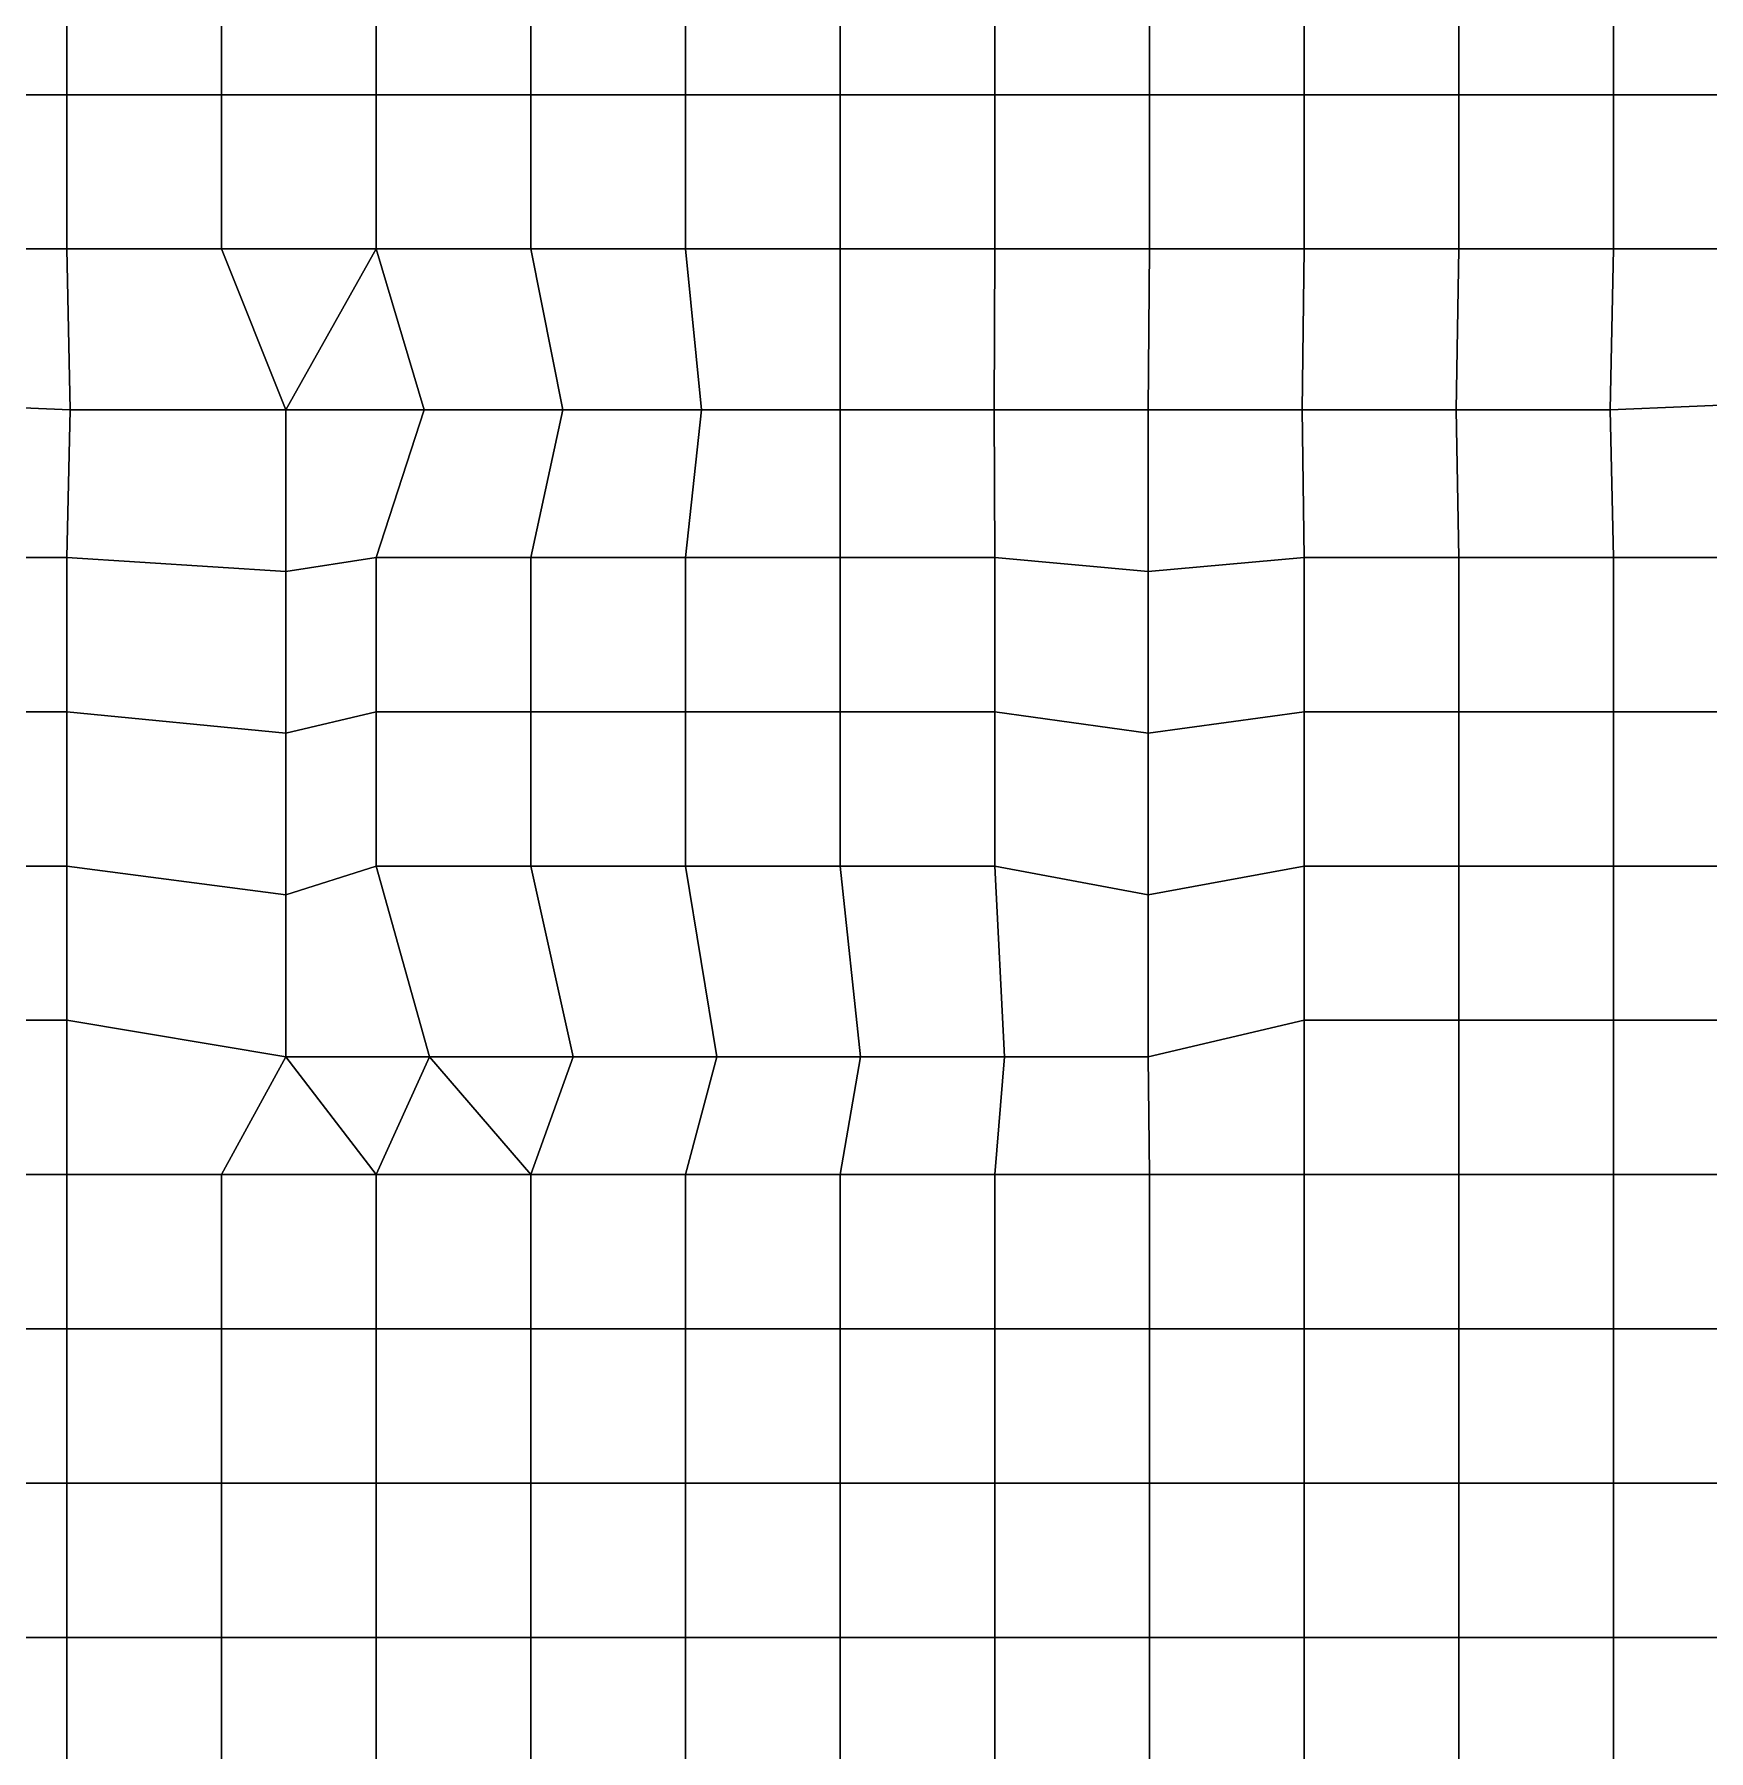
# Model space of a CAD drawing. Extents: x -13 to 39.3, y -26.5 to 20.6.
# Drawn here: x 10.53 to 15.97, y -4.35 to 1.22 of the extents above; entities that cross this region are included whole.
import ezdxf

# ---------------------------------------------------------------- set-up
doc = ezdxf.new("R2010")
doc.units = 0
doc.layers.add('BARS', color=1, linetype='CONTINUOUS')
doc.layers.add('FACES', color=5, linetype='CONTINUOUS')

msp = doc.modelspace()

# ---------------------------------------------------------------- linework, layer by layer
at = {"layer": 'BARS'}
for p, q in [((10.65, 0), (11.35, 0)), ((10.65, 0, 3.3), (11.35, 0, 3.3)), ((11.35, 0), (11.8, 0)), ((11.35, -0.525), (11.35, 0)), ((11.35, 0, 3.3), (11.8, 0, 3.3)), ((11.35, -0.525, 3.3), (11.35, 0, 3.3)), ((11.8, 0), (12.25, 0)), ((11.8, 0, 3.3), (12.25, 0, 3.3)), ((12.25, 0), (12.7, 0)), ((12.25, 0, 3.3), (12.7, 0, 3.3)), ((12.7, 0), (13.15, 0)), ((12.7, 0, 3.3), (13.15, 0, 3.3)), ((13.15, 0), (13.65, 0)), ((13.15, 0, 3.3), (13.65, 0, 3.3)), ((13.65, 0), (14.15, 0)), ((13.65, 0, 3.3), (14.15, 0, 3.3)), ((14.15, 0), (14.65, 0)), ((14.15, -0.525), (14.15, 0)), ((14.15, 0, 3.3), (14.65, 0, 3.3)), ((14.15, -0.525, 3.3), (14.15, 0, 3.3)), ((14.65, 0), (15.15, 0)), ((14.65, 0, 3.3), (15.15, 0, 3.3)), ((15.15, 0), (15.65, 0)), ((15.15, 0, 3.3), (15.65, 0, 3.3)), ((11.35, -1.05), (11.35, -0.525)), ((11.35, -1.05, 3.3), (11.35, -0.525, 3.3)), ((14.15, -1.05), (14.15, -0.525)), ((14.15, -1.05, 3.3), (14.15, -0.525, 3.3)), ((11.35, -1.575), (11.35, -1.05)), ((11.35, -1.575, 3.3), (11.35, -1.05, 3.3)), ((14.15, -1.575), (14.15, -1.05)), ((14.15, -1.575, 3.3), (14.15, -1.05, 3.3)), ((11.35, -2.1), (11.35, -1.575)), ((11.35, -2.1, 3.3), (11.35, -1.575, 3.3)), ((14.15, -2.1), (14.15, -1.575)), ((14.15, -2.1, 3.3), (14.15, -1.575, 3.3)), ((11.35, -2.1), (11.8167, -2.1)), ((11.35, -2.1, 3.3), (11.8167, -2.1, 3.3)), ((11.8167, -2.1), (12.2833, -2.1)), ((11.8167, -2.1, 3.3), (12.2833, -2.1, 3.3)), ((12.2833, -2.1), (12.75, -2.1)), ((12.2833, -2.1, 3.3), (12.75, -2.1, 3.3)), ((12.75, -2.1), (13.2167, -2.1)), ((12.75, -2.1, 3.3), (13.2167, -2.1, 3.3)), ((13.2167, -2.1), (13.6833, -2.1)), ((13.2167, -2.1, 3.3), (13.6833, -2.1, 3.3)), ((13.6833, -2.1), (14.15, -2.1)), ((13.6833, -2.1, 3.3), (14.15, -2.1, 3.3))]:
    msp.add_line(p, q, dxfattribs=at)
at = {"layer": 'FACES'}
for points in [[(10.6394, 1.52312), (10.1373, 1.52312), (10.1373, 1.02241), (10.6394, 1.02241)], [(10.6394, 1.52312, 3.3), (10.1373, 1.52312, 3.3), (10.1373, 1.02241, 3.3), (10.6394, 1.02241, 3.3)], [(11.1415, 1.52312), (10.6394, 1.52312), (10.6394, 1.02241), (11.1415, 1.02241)], [(11.1415, 1.52312, 3.3), (10.6394, 1.52312, 3.3), (10.6394, 1.02241, 3.3), (11.1415, 1.02241, 3.3)], [(11.6437, 1.52312), (11.1415, 1.52312), (11.1415, 1.02241), (11.6437, 1.02241)], [(11.6437, 1.52312, 3.3), (11.1415, 1.52312, 3.3), (11.1415, 1.02241, 3.3), (11.6437, 1.02241, 3.3)], [(12.1458, 1.52312), (11.6437, 1.52312), (11.6437, 1.02241), (12.1458, 1.02241)], [(12.1458, 1.52312, 3.3), (11.6437, 1.52312, 3.3), (11.6437, 1.02241, 3.3), (12.1458, 1.02241, 3.3)], [(12.6479, 1.52312), (12.1458, 1.52312), (12.1458, 1.02241), (12.6479, 1.02241)], [(12.6479, 1.52312, 3.3), (12.1458, 1.52312, 3.3), (12.1458, 1.02241, 3.3), (12.6479, 1.02241, 3.3)], [(13.15, 1.52312), (12.6479, 1.52312), (12.6479, 1.02241), (13.15, 1.02241)], [(13.15, 1.52312, 3.3), (12.6479, 1.52312, 3.3), (12.6479, 1.02241, 3.3), (13.15, 1.02241, 3.3)], [(13.6521, 1.52312), (13.15, 1.52312), (13.15, 1.02241), (13.6521, 1.02241)], [(13.6521, 1.52312, 3.3), (13.15, 1.52312, 3.3), (13.15, 1.02241, 3.3), (13.6521, 1.02241, 3.3)], [(14.1542, 1.52312), (13.6521, 1.52312), (13.6521, 1.02241), (14.1542, 1.02241)], [(14.1542, 1.52312, 3.3), (13.6521, 1.52312, 3.3), (13.6521, 1.02241, 3.3), (14.1542, 1.02241, 3.3)], [(14.6563, 1.52312), (14.1542, 1.52312), (14.1542, 1.02241), (14.6563, 1.02241)], [(14.6563, 1.52312, 3.3), (14.1542, 1.52312, 3.3), (14.1542, 1.02241, 3.3), (14.6563, 1.02241, 3.3)], [(15.1585, 1.52312), (14.6563, 1.52312), (14.6563, 1.02241), (15.1585, 1.02241)], [(15.1585, 1.52312, 3.3), (14.6563, 1.52312, 3.3), (14.6563, 1.02241, 3.3), (15.1585, 1.02241, 3.3)], [(15.6606, 1.52312), (15.1585, 1.52312), (15.1585, 1.02241), (15.6606, 1.02241)], [(15.6606, 1.52312, 3.3), (15.1585, 1.52312, 3.3), (15.1585, 1.02241, 3.3), (15.6606, 1.02241, 3.3)], [(16.1627, 1.52312), (15.6606, 1.52312), (15.6606, 1.02241), (16.1627, 1.02241)], [(16.1627, 1.52312, 3.3), (15.6606, 1.52312, 3.3), (15.6606, 1.02241, 3.3), (16.1627, 1.02241, 3.3)], [(10.6394, 1.02241), (10.1373, 1.02241), (10.1373, 0.5217), (10.6394, 0.5217)], [(10.6394, 1.02241, 3.3), (10.1373, 1.02241, 3.3), (10.1373, 0.5217, 3.3), (10.6394, 0.5217, 3.3)], [(11.1415, 1.02241), (10.6394, 1.02241), (10.6394, 0.5217), (11.1415, 0.5217)], [(11.1415, 1.02241, 3.3), (10.6394, 1.02241, 3.3), (10.6394, 0.5217, 3.3), (11.1415, 0.5217, 3.3)], [(11.6437, 1.02241), (11.1415, 1.02241), (11.1415, 0.5217), (11.6437, 0.5217)], [(11.6437, 1.02241, 3.3), (11.1415, 1.02241, 3.3), (11.1415, 0.5217, 3.3), (11.6437, 0.5217, 3.3)], [(12.1458, 1.02241), (11.6437, 1.02241), (11.6437, 0.5217), (12.1458, 0.5217)], [(12.1458, 1.02241, 3.3), (11.6437, 1.02241, 3.3), (11.6437, 0.5217, 3.3), (12.1458, 0.5217, 3.3)], [(12.6479, 1.02241), (12.1458, 1.02241), (12.1458, 0.5217), (12.6479, 0.5217)], [(12.6479, 1.02241, 3.3), (12.1458, 1.02241, 3.3), (12.1458, 0.5217, 3.3), (12.6479, 0.5217, 3.3)], [(13.15, 1.02241), (12.6479, 1.02241), (12.6479, 0.5217), (13.15, 0.5217)], [(13.15, 1.02241, 3.3), (12.6479, 1.02241, 3.3), (12.6479, 0.5217, 3.3), (13.15, 0.5217, 3.3)], [(13.6521, 1.02241), (13.15, 1.02241), (13.15, 0.5217), (13.6521, 0.5217)], [(13.6521, 1.02241, 3.3), (13.15, 1.02241, 3.3), (13.15, 0.5217, 3.3), (13.6521, 0.5217, 3.3)], [(14.1542, 1.02241), (13.6521, 1.02241), (13.6521, 0.5217), (14.1542, 0.5217)], [(14.1542, 1.02241, 3.3), (13.6521, 1.02241, 3.3), (13.6521, 0.5217, 3.3), (14.1542, 0.5217, 3.3)], [(14.6563, 1.02241), (14.1542, 1.02241), (14.1542, 0.5217), (14.6563, 0.5217)], [(14.6563, 1.02241, 3.3), (14.1542, 1.02241, 3.3), (14.1542, 0.5217, 3.3), (14.6563, 0.5217, 3.3)], [(15.1585, 1.02241), (14.6563, 1.02241), (14.6563, 0.5217), (15.1585, 0.5217)], [(15.1585, 1.02241, 3.3), (14.6563, 1.02241, 3.3), (14.6563, 0.5217, 3.3), (15.1585, 0.5217, 3.3)], [(15.6606, 1.02241), (15.1585, 1.02241), (15.1585, 0.5217), (15.6606, 0.5217)], [(15.6606, 1.02241, 3.3), (15.1585, 1.02241, 3.3), (15.1585, 0.5217, 3.3), (15.6606, 0.5217, 3.3)], [(16.1627, 1.02241), (15.6606, 1.02241), (15.6606, 0.5217), (16.1627, 0.5217)], [(16.1627, 1.02241, 3.3), (15.6606, 1.02241, 3.3), (15.6606, 0.5217, 3.3), (16.1627, 0.5217, 3.3)], [(10.65, 0), (10.6394, 0.5217), (10.1373, 0.5217), (10.1373, 0.020993)], [(10.65, 0, 3.3), (10.6394, 0.5217, 3.3), (10.1373, 0.5217, 3.3), (10.1373, 0.020993, 3.3)], [(11.35, 0), (11.1415, 0.5217), (10.6394, 0.5217), (10.65, 0)], [(11.35, 0, 3.3), (11.1415, 0.5217, 3.3), (10.6394, 0.5217, 3.3), (10.65, 0, 3.3)], [(11.6437, 0.5217), (11.1415, 0.5217), (11.35, 0)], [(11.6437, 0.5217, 3.3), (11.1415, 0.5217, 3.3), (11.35, 0, 3.3)], [(11.8, 0), (11.6437, 0.5217), (11.35, 0)], [(11.8, 0, 3.3), (11.6437, 0.5217, 3.3), (11.35, 0, 3.3)], [(12.25, 0), (12.1458, 0.5217), (11.6437, 0.5217), (11.8, 0)], [(12.25, 0, 3.3), (12.1458, 0.5217, 3.3), (11.6437, 0.5217, 3.3), (11.8, 0, 3.3)], [(12.6479, 0.5217), (12.1458, 0.5217), (12.25, 0), (12.7, 0)], [(12.6479, 0.5217, 3.3), (12.1458, 0.5217, 3.3), (12.25, 0, 3.3), (12.7, 0, 3.3)], [(13.15, 0.5217), (12.6479, 0.5217), (12.7, 0), (13.15, 0)], [(13.15, 0.5217, 3.3), (12.6479, 0.5217, 3.3), (12.7, 0, 3.3), (13.15, 0, 3.3)], [(13.6521, 0.5217), (13.15, 0.5217), (13.15, 0), (13.65, 0)], [(13.6521, 0.5217, 3.3), (13.15, 0.5217, 3.3), (13.15, 0, 3.3), (13.65, 0, 3.3)], [(14.1542, 0.5217), (13.6521, 0.5217), (13.65, 0), (14.15, 0)], [(14.1542, 0.5217, 3.3), (13.6521, 0.5217, 3.3), (13.65, 0, 3.3), (14.15, 0, 3.3)], [(14.6563, 0.5217), (14.1542, 0.5217), (14.15, 0), (14.65, 0)], [(14.6563, 0.5217, 3.3), (14.1542, 0.5217, 3.3), (14.15, 0, 3.3), (14.65, 0, 3.3)], [(15.1585, 0.5217), (14.6563, 0.5217), (14.65, 0), (15.15, 0)], [(15.1585, 0.5217, 3.3), (14.6563, 0.5217, 3.3), (14.65, 0, 3.3), (15.15, 0, 3.3)], [(15.6606, 0.5217), (15.1585, 0.5217), (15.15, 0), (15.65, 0)], [(15.6606, 0.5217, 3.3), (15.1585, 0.5217, 3.3), (15.15, 0, 3.3), (15.65, 0, 3.3)], [(16.1627, 0.5217), (15.6606, 0.5217), (15.65, 0), (16.1627, 0.020993)], [(16.1627, 0.5217, 3.3), (15.6606, 0.5217, 3.3), (15.65, 0, 3.3), (16.1627, 0.020993, 3.3)], [(10.6394, -0.479715), (10.65, 0), (10.1373, 0.020993), (10.1373, -0.479715)], [(10.6394, -0.479715, 3.3), (10.65, 0, 3.3), (10.1373, 0.020993, 3.3), (10.1373, -0.479715, 3.3)], [(16.1627, 0.020993), (15.65, 0), (15.6606, -0.479715), (16.1627, -0.479715)], [(16.1627, 0.020993, 3.3), (15.65, 0, 3.3), (15.6606, -0.479715, 3.3), (16.1627, -0.479715, 3.3)], [(11.35, 0), (10.65, 0), (10.6394, -0.479715), (11.35, -0.525)], [(11.35, 0, 3.3), (10.65, 0, 3.3), (10.6394, -0.479715, 3.3), (11.35, -0.525, 3.3)], [(10.65, 0), (10.65, 0, 0.66), (11.35, 0, 0.66), (11.35, 0)], [(11.35, 0, 0.66), (10.65, 0, 0.66), (10.65, 0, 1.32), (11.35, 0, 1.32)], [(11.35, 0, 1.32), (10.65, 0, 1.32), (10.65, 0, 1.98), (11.35, 0, 1.98)], [(11.35, 0, 1.98), (10.65, 0, 1.98), (10.65, 0, 2.64), (11.35, 0, 2.64)], [(11.35, 0, 2.64), (10.65, 0, 2.64), (10.65, 0, 3.3), (11.35, 0, 3.3)], [(11.8, 0), (11.35, 0), (11.35, -0.525), (11.6437, -0.479715)], [(11.35, 0), (11.35, 0, 0.66), (11.8, 0, 0.66), (11.8, 0)], [(11.8, 0, 0.66), (11.35, 0, 0.66), (11.35, 0, 1.32), (11.8, 0, 1.32)], [(11.8, 0, 1.32), (11.35, 0, 1.32), (11.35, 0, 1.98), (11.8, 0, 1.98)], [(11.8, 0, 1.98), (11.35, 0, 1.98), (11.35, 0, 2.64), (11.8, 0, 2.64)], [(11.8, 0, 2.64), (11.35, 0, 2.64), (11.35, 0, 3.3), (11.8, 0, 3.3)], [(11.35, 0), (11.35, 0, 0.66), (11.35, -0.525, 0.66), (11.35, -0.525)], [(11.35, -0.525, 0.66), (11.35, 0, 0.66), (11.35, 0, 1.32), (11.35, -0.525, 1.32)], [(11.35, -0.525, 1.32), (11.35, 0, 1.32), (11.35, 0, 1.98), (11.35, -0.525, 1.98)], [(11.35, -0.525, 1.98), (11.35, 0, 1.98), (11.35, 0, 2.64), (11.35, -0.525, 2.64)], [(11.35, -0.525, 2.64), (11.35, 0, 2.64), (11.35, 0, 3.3), (11.35, -0.525, 3.3)], [(11.8, 0, 3.3), (11.35, 0, 3.3), (11.35, -0.525, 3.3), (11.6437, -0.479715, 3.3)], [(12.25, 0), (11.8, 0), (11.6437, -0.479715), (12.1458, -0.479715)], [(12.25, 0, 3.3), (11.8, 0, 3.3), (11.6437, -0.479715, 3.3), (12.1458, -0.479715, 3.3)], [(11.8, 0), (11.8, 0, 0.66), (12.25, 0, 0.66), (12.25, 0)], [(12.25, 0, 0.66), (11.8, 0, 0.66), (11.8, 0, 1.32), (12.25, 0, 1.32)], [(12.25, 0, 1.32), (11.8, 0, 1.32), (11.8, 0, 1.98), (12.25, 0, 1.98)], [(12.25, 0, 1.98), (11.8, 0, 1.98), (11.8, 0, 2.64), (12.25, 0, 2.64)], [(12.25, 0, 2.64), (11.8, 0, 2.64), (11.8, 0, 3.3), (12.25, 0, 3.3)], [(12.7, 0), (12.25, 0), (12.1458, -0.479715), (12.6479, -0.479715)], [(12.7, 0, 3.3), (12.25, 0, 3.3), (12.1458, -0.479715, 3.3), (12.6479, -0.479715, 3.3)], [(12.25, 0), (12.25, 0, 0.66), (12.7, 0, 0.66), (12.7, 0)], [(12.7, 0, 0.66), (12.25, 0, 0.66), (12.25, 0, 1.32), (12.7, 0, 1.32)], [(12.7, 0, 1.32), (12.25, 0, 1.32), (12.25, 0, 1.98), (12.7, 0, 1.98)], [(12.7, 0, 1.98), (12.25, 0, 1.98), (12.25, 0, 2.64), (12.7, 0, 2.64)], [(12.7, 0, 2.64), (12.25, 0, 2.64), (12.25, 0, 3.3), (12.7, 0, 3.3)], [(13.15, 0), (12.7, 0), (12.6479, -0.479715), (13.15, -0.479715)], [(13.15, 0, 3.3), (12.7, 0, 3.3), (12.6479, -0.479715, 3.3), (13.15, -0.479715, 3.3)], [(12.7, 0), (12.7, 0, 0.66), (13.15, 0, 0.66), (13.15, 0)], [(13.15, 0, 0.66), (12.7, 0, 0.66), (12.7, 0, 1.32), (13.15, 0, 1.32)], [(13.15, 0, 1.32), (12.7, 0, 1.32), (12.7, 0, 1.98), (13.15, 0, 1.98)], [(13.15, 0, 1.98), (12.7, 0, 1.98), (12.7, 0, 2.64), (13.15, 0, 2.64)], [(13.15, 0, 2.64), (12.7, 0, 2.64), (12.7, 0, 3.3), (13.15, 0, 3.3)], [(13.6521, -0.479715), (13.65, 0), (13.15, 0), (13.15, -0.479715)], [(13.15, 0), (13.15, 0, 0.66), (13.65, 0, 0.66), (13.65, 0)], [(13.15, 0, 0.66), (13.15, 0, 1.32), (13.65, 0, 1.32), (13.65, 0, 0.66)], [(13.15, 0, 1.32), (13.15, 0, 1.98), (13.65, 0, 1.98), (13.65, 0, 1.32)], [(13.15, 0, 1.98), (13.15, 0, 2.64), (13.65, 0, 2.64), (13.65, 0, 1.98)], [(13.65, 0, 2.64), (13.15, 0, 2.64), (13.15, 0, 3.3), (13.65, 0, 3.3)], [(13.6521, -0.479715, 3.3), (13.65, 0, 3.3), (13.15, 0, 3.3), (13.15, -0.479715, 3.3)], [(14.15, -0.525), (14.15, 0), (13.65, 0), (13.6521, -0.479715)], [(13.65, 0), (13.65, 0, 0.66), (14.15, 0, 0.66), (14.15, 0)], [(13.65, 0, 0.66), (13.65, 0, 1.32), (14.15, 0, 1.32), (14.15, 0, 0.66)], [(13.65, 0, 1.32), (13.65, 0, 1.98), (14.15, 0, 1.98), (14.15, 0, 1.32)], [(13.65, 0, 1.98), (13.65, 0, 2.64), (14.15, 0, 2.64), (14.15, 0, 1.98)], [(14.15, 0, 2.64), (13.65, 0, 2.64), (13.65, 0, 3.3), (14.15, 0, 3.3)], [(14.15, -0.525, 3.3), (14.15, 0, 3.3), (13.65, 0, 3.3), (13.6521, -0.479715, 3.3)], [(14.6563, -0.479715), (14.65, 0), (14.15, 0), (14.15, -0.525)], [(14.15, 0), (14.15, 0, 0.66), (14.65, 0, 0.66), (14.65, 0)], [(14.15, 0, 0.66), (14.15, 0, 1.32), (14.65, 0, 1.32), (14.65, 0, 0.66)], [(14.15, 0, 1.32), (14.15, 0, 1.98), (14.65, 0, 1.98), (14.65, 0, 1.32)], [(14.15, 0, 1.98), (14.15, 0, 2.64), (14.65, 0, 2.64), (14.65, 0, 1.98)], [(14.65, 0, 2.64), (14.15, 0, 2.64), (14.15, 0, 3.3), (14.65, 0, 3.3)], [(14.15, 0), (14.15, 0, 0.66), (14.15, -0.525, 0.66), (14.15, -0.525)], [(14.15, -0.525, 0.66), (14.15, 0, 0.66), (14.15, 0, 1.32), (14.15, -0.525, 1.32)], [(14.15, -0.525, 1.32), (14.15, 0, 1.32), (14.15, 0, 1.98), (14.15, -0.525, 1.98)], [(14.15, -0.525, 1.98), (14.15, 0, 1.98), (14.15, 0, 2.64), (14.15, -0.525, 2.64)], [(14.15, -0.525, 2.64), (14.15, 0, 2.64), (14.15, 0, 3.3), (14.15, -0.525, 3.3)], [(14.6563, -0.479715, 3.3), (14.65, 0, 3.3), (14.15, 0, 3.3), (14.15, -0.525, 3.3)], [(15.1585, -0.479715), (15.15, 0), (14.65, 0), (14.6563, -0.479715)], [(14.65, 0), (14.65, 0, 0.66), (15.15, 0, 0.66), (15.15, 0)], [(14.65, 0, 0.66), (14.65, 0, 1.32), (15.15, 0, 1.32), (15.15, 0, 0.66)], [(14.65, 0, 1.32), (14.65, 0, 1.98), (15.15, 0, 1.98), (15.15, 0, 1.32)], [(14.65, 0, 1.98), (14.65, 0, 2.64), (15.15, 0, 2.64), (15.15, 0, 1.98)], [(15.15, 0, 2.64), (14.65, 0, 2.64), (14.65, 0, 3.3), (15.15, 0, 3.3)], [(15.1585, -0.479715, 3.3), (15.15, 0, 3.3), (14.65, 0, 3.3), (14.6563, -0.479715, 3.3)], [(15.65, 0), (15.15, 0), (15.1585, -0.479715), (15.6606, -0.479715)], [(15.15, 0), (15.15, 0, 0.66), (15.65, 0, 0.66), (15.65, 0)], [(15.65, 0, 0.66), (15.15, 0, 0.66), (15.15, 0, 1.32), (15.65, 0, 1.32)], [(15.65, 0, 1.32), (15.15, 0, 1.32), (15.15, 0, 1.98), (15.65, 0, 1.98)], [(15.65, 0, 1.98), (15.15, 0, 1.98), (15.15, 0, 2.64), (15.65, 0, 2.64)], [(15.65, 0, 2.64), (15.15, 0, 2.64), (15.15, 0, 3.3), (15.65, 0, 3.3)], [(15.65, 0, 3.3), (15.15, 0, 3.3), (15.1585, -0.479715, 3.3), (15.6606, -0.479715, 3.3)], [(10.6394, -0.479715), (10.1373, -0.479715), (10.1373, -0.980422), (10.6394, -0.980422)], [(10.6394, -0.479715, 3.3), (10.1373, -0.479715, 3.3), (10.1373, -0.980422, 3.3), (10.6394, -0.980422, 3.3)], [(11.35, -0.525), (10.6394, -0.479715), (10.6394, -0.980422), (11.35, -1.05)], [(11.35, -0.525, 3.3), (10.6394, -0.479715, 3.3), (10.6394, -0.980422, 3.3), (11.35, -1.05, 3.3)], [(11.6437, -0.479715), (11.35, -0.525), (11.35, -1.05), (11.6437, -0.980422)], [(11.6437, -0.479715, 3.3), (11.35, -0.525, 3.3), (11.35, -1.05, 3.3), (11.6437, -0.980422, 3.3)], [(12.1458, -0.479715), (11.6437, -0.479715), (11.6437, -0.980422), (12.1458, -0.980422)], [(12.1458, -0.479715, 3.3), (11.6437, -0.479715, 3.3), (11.6437, -0.980422, 3.3), (12.1458, -0.980422, 3.3)], [(12.6479, -0.479715), (12.1458, -0.479715), (12.1458, -0.980422), (12.6479, -0.980422)], [(12.6479, -0.479715, 3.3), (12.1458, -0.479715, 3.3), (12.1458, -0.980422, 3.3), (12.6479, -0.980422, 3.3)], [(13.15, -0.479715), (12.6479, -0.479715), (12.6479, -0.980422), (13.15, -0.980422)], [(13.15, -0.479715, 3.3), (12.6479, -0.479715, 3.3), (12.6479, -0.980422, 3.3), (13.15, -0.980422, 3.3)], [(13.6521, -0.479715), (13.15, -0.479715), (13.15, -0.980422), (13.6521, -0.980422)], [(13.6521, -0.479715, 3.3), (13.15, -0.479715, 3.3), (13.15, -0.980422, 3.3), (13.6521, -0.980422, 3.3)], [(14.15, -0.525), (13.6521, -0.479715), (13.6521, -0.980422), (14.15, -1.05)], [(14.15, -0.525, 3.3), (13.6521, -0.479715, 3.3), (13.6521, -0.980422, 3.3), (14.15, -1.05, 3.3)], [(14.6563, -0.980422), (14.6563, -0.479715), (14.15, -0.525), (14.15, -1.05)], [(14.6563, -0.980422, 3.3), (14.6563, -0.479715, 3.3), (14.15, -0.525, 3.3), (14.15, -1.05, 3.3)], [(15.1585, -0.479715), (14.6563, -0.479715), (14.6563, -0.980422), (15.1585, -0.980422)], [(15.1585, -0.479715, 3.3), (14.6563, -0.479715, 3.3), (14.6563, -0.980422, 3.3), (15.1585, -0.980422, 3.3)], [(15.6606, -0.479715), (15.1585, -0.479715), (15.1585, -0.980422), (15.6606, -0.980422)], [(15.6606, -0.479715, 3.3), (15.1585, -0.479715, 3.3), (15.1585, -0.980422, 3.3), (15.6606, -0.980422, 3.3)], [(16.1627, -0.479715), (15.6606, -0.479715), (15.6606, -0.980422), (16.1627, -0.980422)], [(16.1627, -0.479715, 3.3), (15.6606, -0.479715, 3.3), (15.6606, -0.980422, 3.3), (16.1627, -0.980422, 3.3)], [(11.35, -0.525), (11.35, -0.525, 0.66), (11.35, -1.05, 0.66), (11.35, -1.05)], [(11.35, -1.05, 0.66), (11.35, -0.525, 0.66), (11.35, -0.525, 1.32), (11.35, -1.05, 1.32)], [(11.35, -1.05, 1.32), (11.35, -0.525, 1.32), (11.35, -0.525, 1.98), (11.35, -1.05, 1.98)], [(11.35, -1.05, 1.98), (11.35, -0.525, 1.98), (11.35, -0.525, 2.64), (11.35, -1.05, 2.64)], [(11.35, -1.05, 2.64), (11.35, -0.525, 2.64), (11.35, -0.525, 3.3), (11.35, -1.05, 3.3)], [(14.15, -0.525), (14.15, -0.525, 0.66), (14.15, -1.05, 0.66), (14.15, -1.05)], [(14.15, -1.05, 0.66), (14.15, -0.525, 0.66), (14.15, -0.525, 1.32), (14.15, -1.05, 1.32)], [(14.15, -1.05, 1.32), (14.15, -0.525, 1.32), (14.15, -0.525, 1.98), (14.15, -1.05, 1.98)], [(14.15, -1.05, 1.98), (14.15, -0.525, 1.98), (14.15, -0.525, 2.64), (14.15, -1.05, 2.64)], [(14.15, -1.05, 2.64), (14.15, -0.525, 2.64), (14.15, -0.525, 3.3), (14.15, -1.05, 3.3)], [(10.6394, -0.980422), (10.1373, -0.980422), (10.1373, -1.48113), (10.6394, -1.48113)], [(10.6394, -0.980422, 3.3), (10.1373, -0.980422, 3.3), (10.1373, -1.48113, 3.3), (10.6394, -1.48113, 3.3)], [(11.35, -1.05), (10.6394, -0.980422), (10.6394, -1.48113), (11.35, -1.575)], [(11.35, -1.05, 3.3), (10.6394, -0.980422, 3.3), (10.6394, -1.48113, 3.3), (11.35, -1.575, 3.3)], [(11.6437, -0.980422), (11.35, -1.05), (11.35, -1.575), (11.6437, -1.48113)], [(11.6437, -0.980422, 3.3), (11.35, -1.05, 3.3), (11.35, -1.575, 3.3), (11.6437, -1.48113, 3.3)], [(12.1458, -0.980422), (11.6437, -0.980422), (11.6437, -1.48113), (12.1458, -1.48113)], [(12.1458, -0.980422, 3.3), (11.6437, -0.980422, 3.3), (11.6437, -1.48113, 3.3), (12.1458, -1.48113, 3.3)], [(12.6479, -0.980422), (12.1458, -0.980422), (12.1458, -1.48113), (12.6479, -1.48113)], [(12.6479, -0.980422, 3.3), (12.1458, -0.980422, 3.3), (12.1458, -1.48113, 3.3), (12.6479, -1.48113, 3.3)], [(13.15, -0.980422), (12.6479, -0.980422), (12.6479, -1.48113), (13.15, -1.48113)], [(13.15, -0.980422, 3.3), (12.6479, -0.980422, 3.3), (12.6479, -1.48113, 3.3), (13.15, -1.48113, 3.3)], [(13.6521, -0.980422), (13.15, -0.980422), (13.15, -1.48113), (13.6521, -1.48113)], [(13.6521, -0.980422, 3.3), (13.15, -0.980422, 3.3), (13.15, -1.48113, 3.3), (13.6521, -1.48113, 3.3)], [(14.15, -1.05), (13.6521, -0.980422), (13.6521, -1.48113), (14.15, -1.575)], [(14.15, -1.05, 3.3), (13.6521, -0.980422, 3.3), (13.6521, -1.48113, 3.3), (14.15, -1.575, 3.3)], [(14.6563, -1.48113), (14.6563, -0.980422), (14.15, -1.05), (14.15, -1.575)], [(14.6563, -1.48113, 3.3), (14.6563, -0.980422, 3.3), (14.15, -1.05, 3.3), (14.15, -1.575, 3.3)], [(15.1585, -0.980422), (14.6563, -0.980422), (14.6563, -1.48113), (15.1585, -1.48113)], [(15.1585, -0.980422, 3.3), (14.6563, -0.980422, 3.3), (14.6563, -1.48113, 3.3), (15.1585, -1.48113, 3.3)], [(15.6606, -0.980422), (15.1585, -0.980422), (15.1585, -1.48113), (15.6606, -1.48113)], [(15.6606, -0.980422, 3.3), (15.1585, -0.980422, 3.3), (15.1585, -1.48113, 3.3), (15.6606, -1.48113, 3.3)], [(16.1627, -0.980422), (15.6606, -0.980422), (15.6606, -1.48113), (16.1627, -1.48113)], [(16.1627, -0.980422, 3.3), (15.6606, -0.980422, 3.3), (15.6606, -1.48113, 3.3), (16.1627, -1.48113, 3.3)], [(11.35, -1.05), (11.35, -1.05, 0.66), (11.35, -1.575, 0.66), (11.35, -1.575)], [(11.35, -1.05, 0.66), (11.35, -1.05, 1.32), (11.35, -1.575, 1.32), (11.35, -1.575, 0.66)], [(11.35, -1.05, 1.32), (11.35, -1.05, 1.98), (11.35, -1.575, 1.98), (11.35, -1.575, 1.32)], [(11.35, -1.05, 1.98), (11.35, -1.05, 2.64), (11.35, -1.575, 2.64), (11.35, -1.575, 1.98)], [(11.35, -1.575, 2.64), (11.35, -1.05, 2.64), (11.35, -1.05, 3.3), (11.35, -1.575, 3.3)], [(14.15, -1.05), (14.15, -1.05, 0.66), (14.15, -1.575, 0.66), (14.15, -1.575)], [(14.15, -1.05, 0.66), (14.15, -1.05, 1.32), (14.15, -1.575, 1.32), (14.15, -1.575, 0.66)], [(14.15, -1.05, 1.32), (14.15, -1.05, 1.98), (14.15, -1.575, 1.98), (14.15, -1.575, 1.32)], [(14.15, -1.05, 1.98), (14.15, -1.05, 2.64), (14.15, -1.575, 2.64), (14.15, -1.575, 1.98)], [(14.15, -1.575, 2.64), (14.15, -1.05, 2.64), (14.15, -1.05, 3.3), (14.15, -1.575, 3.3)], [(10.6394, -1.48113), (10.1373, -1.48113), (10.1373, -1.98184), (10.6394, -1.98184)], [(10.6394, -1.48113, 3.3), (10.1373, -1.48113, 3.3), (10.1373, -1.98184, 3.3), (10.6394, -1.98184, 3.3)], [(11.35, -1.575), (10.6394, -1.48113), (10.6394, -1.98184), (11.35, -2.1)], [(11.35, -1.575, 3.3), (10.6394, -1.48113, 3.3), (10.6394, -1.98184, 3.3), (11.35, -2.1, 3.3)], [(11.8167, -2.1), (11.6437, -1.48113), (11.35, -1.575), (11.35, -2.1)], [(11.8167, -2.1, 3.3), (11.6437, -1.48113, 3.3), (11.35, -1.575, 3.3), (11.35, -2.1, 3.3)], [(12.2833, -2.1), (12.1458, -1.48113), (11.6437, -1.48113), (11.8167, -2.1)], [(12.2833, -2.1, 3.3), (12.1458, -1.48113, 3.3), (11.6437, -1.48113, 3.3), (11.8167, -2.1, 3.3)], [(12.75, -2.1), (12.6479, -1.48113), (12.1458, -1.48113), (12.2833, -2.1)], [(12.75, -2.1, 3.3), (12.6479, -1.48113, 3.3), (12.1458, -1.48113, 3.3), (12.2833, -2.1, 3.3)], [(13.2167, -2.1), (13.15, -1.48113), (12.6479, -1.48113), (12.75, -2.1)], [(13.2167, -2.1, 3.3), (13.15, -1.48113, 3.3), (12.6479, -1.48113, 3.3), (12.75, -2.1, 3.3)], [(13.6833, -2.1), (13.6521, -1.48113), (13.15, -1.48113), (13.2167, -2.1)], [(13.6833, -2.1, 3.3), (13.6521, -1.48113, 3.3), (13.15, -1.48113, 3.3), (13.2167, -2.1, 3.3)], [(14.15, -1.575), (13.6521, -1.48113), (13.6833, -2.1), (14.15, -2.1)], [(14.15, -1.575, 3.3), (13.6521, -1.48113, 3.3), (13.6833, -2.1, 3.3), (14.15, -2.1, 3.3)], [(14.6563, -1.98184), (14.6563, -1.48113), (14.15, -1.575), (14.15, -2.1)], [(14.6563, -1.98184, 3.3), (14.6563, -1.48113, 3.3), (14.15, -1.575, 3.3), (14.15, -2.1, 3.3)], [(15.1585, -1.48113), (14.6563, -1.48113), (14.6563, -1.98184), (15.1585, -1.98184)], [(15.1585, -1.48113, 3.3), (14.6563, -1.48113, 3.3), (14.6563, -1.98184, 3.3), (15.1585, -1.98184, 3.3)], [(15.6606, -1.48113), (15.1585, -1.48113), (15.1585, -1.98184), (15.6606, -1.98184)], [(15.6606, -1.48113, 3.3), (15.1585, -1.48113, 3.3), (15.1585, -1.98184, 3.3), (15.6606, -1.98184, 3.3)], [(16.1627, -1.48113), (15.6606, -1.48113), (15.6606, -1.98184), (16.1627, -1.98184)], [(16.1627, -1.48113, 3.3), (15.6606, -1.48113, 3.3), (15.6606, -1.98184, 3.3), (16.1627, -1.98184, 3.3)], [(11.35, -1.575), (11.35, -1.575, 0.66), (11.35, -2.1, 0.66), (11.35, -2.1)], [(11.35, -2.1, 0.66), (11.35, -1.575, 0.66), (11.35, -1.575, 1.32), (11.35, -2.1, 1.32)], [(11.35, -2.1, 1.32), (11.35, -1.575, 1.32), (11.35, -1.575, 1.98), (11.35, -2.1, 1.98)], [(11.35, -2.1, 1.98), (11.35, -1.575, 1.98), (11.35, -1.575, 2.64), (11.35, -2.1, 2.64)], [(11.35, -2.1, 2.64), (11.35, -1.575, 2.64), (11.35, -1.575, 3.3), (11.35, -2.1, 3.3)], [(14.15, -1.575), (14.15, -1.575, 0.66), (14.15, -2.1, 0.66), (14.15, -2.1)], [(14.15, -2.1, 0.66), (14.15, -1.575, 0.66), (14.15, -1.575, 1.32), (14.15, -2.1, 1.32)], [(14.15, -2.1, 1.32), (14.15, -1.575, 1.32), (14.15, -1.575, 1.98), (14.15, -2.1, 1.98)], [(14.15, -2.1, 1.98), (14.15, -1.575, 1.98), (14.15, -1.575, 2.64), (14.15, -2.1, 2.64)], [(14.15, -2.1, 2.64), (14.15, -1.575, 2.64), (14.15, -1.575, 3.3), (14.15, -2.1, 3.3)], [(10.6394, -1.98184), (10.1373, -1.98184), (10.1373, -2.48254), (10.6394, -2.48254)], [(10.6394, -1.98184, 3.3), (10.1373, -1.98184, 3.3), (10.1373, -2.48254, 3.3), (10.6394, -2.48254, 3.3)], [(11.35, -2.1), (10.6394, -1.98184), (10.6394, -2.48254), (11.1415, -2.48254)], [(11.35, -2.1, 3.3), (10.6394, -1.98184, 3.3), (10.6394, -2.48254, 3.3), (11.1415, -2.48254, 3.3)], [(14.6563, -2.48254), (14.6563, -1.98184), (14.15, -2.1), (14.1542, -2.48254)], [(14.6563, -2.48254, 3.3), (14.6563, -1.98184, 3.3), (14.15, -2.1, 3.3), (14.1542, -2.48254, 3.3)], [(15.1585, -1.98184), (14.6563, -1.98184), (14.6563, -2.48254), (15.1585, -2.48254)], [(15.1585, -1.98184, 3.3), (14.6563, -1.98184, 3.3), (14.6563, -2.48254, 3.3), (15.1585, -2.48254, 3.3)], [(15.6606, -1.98184), (15.1585, -1.98184), (15.1585, -2.48254), (15.6606, -2.48254)], [(15.6606, -1.98184, 3.3), (15.1585, -1.98184, 3.3), (15.1585, -2.48254, 3.3), (15.6606, -2.48254, 3.3)], [(16.1627, -1.98184), (15.6606, -1.98184), (15.6606, -2.48254), (16.1627, -2.48254)], [(16.1627, -1.98184, 3.3), (15.6606, -1.98184, 3.3), (15.6606, -2.48254, 3.3), (16.1627, -2.48254, 3.3)], [(11.6437, -2.48254), (11.35, -2.1), (11.1415, -2.48254)], [(11.6437, -2.48254, 3.3), (11.35, -2.1, 3.3), (11.1415, -2.48254, 3.3)], [(11.6437, -2.48254), (11.8167, -2.1), (11.35, -2.1)], [(11.35, -2.1), (11.35, -2.1, 0.66), (11.8167, -2.1, 0.66), (11.8167, -2.1)], [(11.8167, -2.1, 0.66), (11.35, -2.1, 0.66), (11.35, -2.1, 1.32), (11.8167, -2.1, 1.32)], [(11.8167, -2.1, 1.32), (11.35, -2.1, 1.32), (11.35, -2.1, 1.98), (11.8167, -2.1, 1.98)], [(11.8167, -2.1, 1.98), (11.35, -2.1, 1.98), (11.35, -2.1, 2.64), (11.8167, -2.1, 2.64)], [(11.8167, -2.1, 2.64), (11.35, -2.1, 2.64), (11.35, -2.1, 3.3), (11.8167, -2.1, 3.3)], [(11.6437, -2.48254, 3.3), (11.8167, -2.1, 3.3), (11.35, -2.1, 3.3)], [(12.1458, -2.48254), (11.8167, -2.1), (11.6437, -2.48254)], [(12.1458, -2.48254, 3.3), (11.8167, -2.1, 3.3), (11.6437, -2.48254, 3.3)], [(12.2833, -2.1), (11.8167, -2.1), (12.1458, -2.48254)], [(11.8167, -2.1), (11.8167, -2.1, 0.66), (12.2833, -2.1, 0.66), (12.2833, -2.1)], [(12.2833, -2.1, 0.66), (11.8167, -2.1, 0.66), (11.8167, -2.1, 1.32), (12.2833, -2.1, 1.32)], [(12.2833, -2.1, 1.32), (11.8167, -2.1, 1.32), (11.8167, -2.1, 1.98), (12.2833, -2.1, 1.98)], [(12.2833, -2.1, 1.98), (11.8167, -2.1, 1.98), (11.8167, -2.1, 2.64), (12.2833, -2.1, 2.64)], [(12.2833, -2.1, 2.64), (11.8167, -2.1, 2.64), (11.8167, -2.1, 3.3), (12.2833, -2.1, 3.3)], [(12.2833, -2.1, 3.3), (11.8167, -2.1, 3.3), (12.1458, -2.48254, 3.3)], [(12.75, -2.1), (12.2833, -2.1), (12.1458, -2.48254), (12.6479, -2.48254)], [(12.75, -2.1, 3.3), (12.2833, -2.1, 3.3), (12.1458, -2.48254, 3.3), (12.6479, -2.48254, 3.3)], [(12.2833, -2.1), (12.2833, -2.1, 0.66), (12.75, -2.1, 0.66), (12.75, -2.1)], [(12.75, -2.1, 0.66), (12.2833, -2.1, 0.66), (12.2833, -2.1, 1.32), (12.75, -2.1, 1.32)], [(12.75, -2.1, 1.32), (12.2833, -2.1, 1.32), (12.2833, -2.1, 1.98), (12.75, -2.1, 1.98)], [(12.75, -2.1, 1.98), (12.2833, -2.1, 1.98), (12.2833, -2.1, 2.64), (12.75, -2.1, 2.64)], [(12.75, -2.1, 2.64), (12.2833, -2.1, 2.64), (12.2833, -2.1, 3.3), (12.75, -2.1, 3.3)], [(13.2167, -2.1), (12.75, -2.1), (12.6479, -2.48254), (13.15, -2.48254)], [(13.2167, -2.1, 3.3), (12.75, -2.1, 3.3), (12.6479, -2.48254, 3.3), (13.15, -2.48254, 3.3)], [(12.75, -2.1), (12.75, -2.1, 0.66), (13.2167, -2.1, 0.66), (13.2167, -2.1)], [(13.2167, -2.1, 0.66), (12.75, -2.1, 0.66), (12.75, -2.1, 1.32), (13.2167, -2.1, 1.32)], [(13.2167, -2.1, 1.32), (12.75, -2.1, 1.32), (12.75, -2.1, 1.98), (13.2167, -2.1, 1.98)], [(13.2167, -2.1, 1.98), (12.75, -2.1, 1.98), (12.75, -2.1, 2.64), (13.2167, -2.1, 2.64)], [(13.2167, -2.1, 2.64), (12.75, -2.1, 2.64), (12.75, -2.1, 3.3), (13.2167, -2.1, 3.3)], [(13.6833, -2.1), (13.2167, -2.1), (13.15, -2.48254), (13.6521, -2.48254)], [(13.6833, -2.1, 3.3), (13.2167, -2.1, 3.3), (13.15, -2.48254, 3.3), (13.6521, -2.48254, 3.3)], [(13.2167, -2.1), (13.2167, -2.1, 0.66), (13.6833, -2.1, 0.66), (13.6833, -2.1)], [(13.6833, -2.1, 0.66), (13.2167, -2.1, 0.66), (13.2167, -2.1, 1.32), (13.6833, -2.1, 1.32)], [(13.6833, -2.1, 1.32), (13.2167, -2.1, 1.32), (13.2167, -2.1, 1.98), (13.6833, -2.1, 1.98)], [(13.6833, -2.1, 1.98), (13.2167, -2.1, 1.98), (13.2167, -2.1, 2.64), (13.6833, -2.1, 2.64)], [(13.6833, -2.1, 2.64), (13.2167, -2.1, 2.64), (13.2167, -2.1, 3.3), (13.6833, -2.1, 3.3)], [(14.15, -2.1), (13.6833, -2.1), (13.6521, -2.48254), (14.1542, -2.48254)], [(14.15, -2.1, 3.3), (13.6833, -2.1, 3.3), (13.6521, -2.48254, 3.3), (14.1542, -2.48254, 3.3)], [(13.6833, -2.1), (13.6833, -2.1, 0.66), (14.15, -2.1, 0.66), (14.15, -2.1)], [(14.15, -2.1, 0.66), (13.6833, -2.1, 0.66), (13.6833, -2.1, 1.32), (14.15, -2.1, 1.32)], [(14.15, -2.1, 1.32), (13.6833, -2.1, 1.32), (13.6833, -2.1, 1.98), (14.15, -2.1, 1.98)], [(14.15, -2.1, 1.98), (13.6833, -2.1, 1.98), (13.6833, -2.1, 2.64), (14.15, -2.1, 2.64)], [(14.15, -2.1, 2.64), (13.6833, -2.1, 2.64), (13.6833, -2.1, 3.3), (14.15, -2.1, 3.3)], [(10.6394, -2.48254), (10.1373, -2.48254), (10.1373, -2.98325), (10.6394, -2.98325)], [(10.6394, -2.48254, 3.3), (10.1373, -2.48254, 3.3), (10.1373, -2.98325, 3.3), (10.6394, -2.98325, 3.3)], [(11.1415, -2.48254), (10.6394, -2.48254), (10.6394, -2.98325), (11.1415, -2.98325)], [(11.1415, -2.48254, 3.3), (10.6394, -2.48254, 3.3), (10.6394, -2.98325, 3.3), (11.1415, -2.98325, 3.3)], [(11.6437, -2.48254), (11.1415, -2.48254), (11.1415, -2.98325), (11.6437, -2.98325)], [(11.6437, -2.48254, 3.3), (11.1415, -2.48254, 3.3), (11.1415, -2.98325, 3.3), (11.6437, -2.98325, 3.3)], [(12.1458, -2.48254), (11.6437, -2.48254), (11.6437, -2.98325), (12.1458, -2.98325)], [(12.1458, -2.48254, 3.3), (11.6437, -2.48254, 3.3), (11.6437, -2.98325, 3.3), (12.1458, -2.98325, 3.3)], [(12.6479, -2.48254), (12.1458, -2.48254), (12.1458, -2.98325), (12.6479, -2.98325)], [(12.6479, -2.48254, 3.3), (12.1458, -2.48254, 3.3), (12.1458, -2.98325, 3.3), (12.6479, -2.98325, 3.3)], [(13.15, -2.48254), (12.6479, -2.48254), (12.6479, -2.98325), (13.15, -2.98325)], [(13.15, -2.48254, 3.3), (12.6479, -2.48254, 3.3), (12.6479, -2.98325, 3.3), (13.15, -2.98325, 3.3)], [(13.6521, -2.48254), (13.15, -2.48254), (13.15, -2.98325), (13.6521, -2.98325)], [(13.6521, -2.48254, 3.3), (13.15, -2.48254, 3.3), (13.15, -2.98325, 3.3), (13.6521, -2.98325, 3.3)], [(14.1542, -2.48254), (13.6521, -2.48254), (13.6521, -2.98325), (14.1542, -2.98325)], [(14.1542, -2.48254, 3.3), (13.6521, -2.48254, 3.3), (13.6521, -2.98325, 3.3), (14.1542, -2.98325, 3.3)], [(14.6563, -2.48254), (14.1542, -2.48254), (14.1542, -2.98325), (14.6563, -2.98325)], [(14.6563, -2.48254, 3.3), (14.1542, -2.48254, 3.3), (14.1542, -2.98325, 3.3), (14.6563, -2.98325, 3.3)], [(15.1585, -2.48254), (14.6563, -2.48254), (14.6563, -2.98325), (15.1585, -2.98325)], [(15.1585, -2.48254, 3.3), (14.6563, -2.48254, 3.3), (14.6563, -2.98325, 3.3), (15.1585, -2.98325, 3.3)], [(15.6606, -2.48254), (15.1585, -2.48254), (15.1585, -2.98325), (15.6606, -2.98325)], [(15.6606, -2.48254, 3.3), (15.1585, -2.48254, 3.3), (15.1585, -2.98325, 3.3), (15.6606, -2.98325, 3.3)], [(16.1627, -2.48254), (15.6606, -2.48254), (15.6606, -2.98325), (16.1627, -2.98325)], [(16.1627, -2.48254, 3.3), (15.6606, -2.48254, 3.3), (15.6606, -2.98325, 3.3), (16.1627, -2.98325, 3.3)], [(10.6394, -2.98325), (10.1373, -2.98325), (10.1373, -3.48396), (10.6394, -3.48396)], [(10.6394, -2.98325, 3.3), (10.1373, -2.98325, 3.3), (10.1373, -3.48396, 3.3), (10.6394, -3.48396, 3.3)], [(11.1415, -2.98325), (10.6394, -2.98325), (10.6394, -3.48396), (11.1415, -3.48396)], [(11.1415, -2.98325, 3.3), (10.6394, -2.98325, 3.3), (10.6394, -3.48396, 3.3), (11.1415, -3.48396, 3.3)], [(11.6437, -2.98325), (11.1415, -2.98325), (11.1415, -3.48396), (11.6437, -3.48396)], [(11.6437, -2.98325, 3.3), (11.1415, -2.98325, 3.3), (11.1415, -3.48396, 3.3), (11.6437, -3.48396, 3.3)], [(12.1458, -2.98325), (11.6437, -2.98325), (11.6437, -3.48396), (12.1458, -3.48396)], [(12.1458, -2.98325, 3.3), (11.6437, -2.98325, 3.3), (11.6437, -3.48396, 3.3), (12.1458, -3.48396, 3.3)], [(12.6479, -2.98325), (12.1458, -2.98325), (12.1458, -3.48396), (12.6479, -3.48396)], [(12.6479, -2.98325, 3.3), (12.1458, -2.98325, 3.3), (12.1458, -3.48396, 3.3), (12.6479, -3.48396, 3.3)], [(13.15, -2.98325), (12.6479, -2.98325), (12.6479, -3.48396), (13.15, -3.48396)], [(13.15, -2.98325, 3.3), (12.6479, -2.98325, 3.3), (12.6479, -3.48396, 3.3), (13.15, -3.48396, 3.3)], [(13.6521, -2.98325), (13.15, -2.98325), (13.15, -3.48396), (13.6521, -3.48396)], [(13.6521, -2.98325, 3.3), (13.15, -2.98325, 3.3), (13.15, -3.48396, 3.3), (13.6521, -3.48396, 3.3)], [(14.1542, -2.98325), (13.6521, -2.98325), (13.6521, -3.48396), (14.1542, -3.48396)], [(14.1542, -2.98325, 3.3), (13.6521, -2.98325, 3.3), (13.6521, -3.48396, 3.3), (14.1542, -3.48396, 3.3)], [(14.6563, -2.98325), (14.1542, -2.98325), (14.1542, -3.48396), (14.6563, -3.48396)], [(14.6563, -2.98325, 3.3), (14.1542, -2.98325, 3.3), (14.1542, -3.48396, 3.3), (14.6563, -3.48396, 3.3)], [(15.1585, -2.98325), (14.6563, -2.98325), (14.6563, -3.48396), (15.1585, -3.48396)], [(15.1585, -2.98325, 3.3), (14.6563, -2.98325, 3.3), (14.6563, -3.48396, 3.3), (15.1585, -3.48396, 3.3)], [(15.6606, -2.98325), (15.1585, -2.98325), (15.1585, -3.48396), (15.6606, -3.48396)], [(15.6606, -2.98325, 3.3), (15.1585, -2.98325, 3.3), (15.1585, -3.48396, 3.3), (15.6606, -3.48396, 3.3)], [(16.1627, -2.98325), (15.6606, -2.98325), (15.6606, -3.48396), (16.1627, -3.48396)], [(16.1627, -2.98325, 3.3), (15.6606, -2.98325, 3.3), (15.6606, -3.48396, 3.3), (16.1627, -3.48396, 3.3)], [(10.6394, -3.48396), (10.1373, -3.48396), (10.1373, -3.98467), (10.6394, -3.98467)], [(10.6394, -3.48396, 3.3), (10.1373, -3.48396, 3.3), (10.1373, -3.98467, 3.3), (10.6394, -3.98467, 3.3)], [(11.1415, -3.48396), (10.6394, -3.48396), (10.6394, -3.98467), (11.1415, -3.98467)], [(11.1415, -3.48396, 3.3), (10.6394, -3.48396, 3.3), (10.6394, -3.98467, 3.3), (11.1415, -3.98467, 3.3)], [(11.6437, -3.48396), (11.1415, -3.48396), (11.1415, -3.98467), (11.6437, -3.98467)], [(11.6437, -3.48396, 3.3), (11.1415, -3.48396, 3.3), (11.1415, -3.98467, 3.3), (11.6437, -3.98467, 3.3)], [(12.1458, -3.48396), (11.6437, -3.48396), (11.6437, -3.98467), (12.1458, -3.98467)], [(12.1458, -3.48396, 3.3), (11.6437, -3.48396, 3.3), (11.6437, -3.98467, 3.3), (12.1458, -3.98467, 3.3)], [(12.6479, -3.48396), (12.1458, -3.48396), (12.1458, -3.98467), (12.6479, -3.98467)], [(12.6479, -3.48396, 3.3), (12.1458, -3.48396, 3.3), (12.1458, -3.98467, 3.3), (12.6479, -3.98467, 3.3)], [(13.15, -3.48396), (12.6479, -3.48396), (12.6479, -3.98467), (13.15, -3.98467)], [(13.15, -3.48396, 3.3), (12.6479, -3.48396, 3.3), (12.6479, -3.98467, 3.3), (13.15, -3.98467, 3.3)], [(13.6521, -3.48396), (13.15, -3.48396), (13.15, -3.98467), (13.6521, -3.98467)], [(13.6521, -3.48396, 3.3), (13.15, -3.48396, 3.3), (13.15, -3.98467, 3.3), (13.6521, -3.98467, 3.3)], [(14.1542, -3.48396), (13.6521, -3.48396), (13.6521, -3.98467), (14.1542, -3.98467)], [(14.1542, -3.48396, 3.3), (13.6521, -3.48396, 3.3), (13.6521, -3.98467, 3.3), (14.1542, -3.98467, 3.3)], [(14.6563, -3.48396), (14.1542, -3.48396), (14.1542, -3.98467), (14.6563, -3.98467)], [(14.6563, -3.48396, 3.3), (14.1542, -3.48396, 3.3), (14.1542, -3.98467, 3.3), (14.6563, -3.98467, 3.3)], [(15.1585, -3.48396), (14.6563, -3.48396), (14.6563, -3.98467), (15.1585, -3.98467)], [(15.1585, -3.48396, 3.3), (14.6563, -3.48396, 3.3), (14.6563, -3.98467, 3.3), (15.1585, -3.98467, 3.3)], [(15.6606, -3.48396), (15.1585, -3.48396), (15.1585, -3.98467), (15.6606, -3.98467)], [(15.6606, -3.48396, 3.3), (15.1585, -3.48396, 3.3), (15.1585, -3.98467, 3.3), (15.6606, -3.98467, 3.3)], [(16.1627, -3.48396), (15.6606, -3.48396), (15.6606, -3.98467), (16.1627, -3.98467)], [(16.1627, -3.48396, 3.3), (15.6606, -3.48396, 3.3), (15.6606, -3.98467, 3.3), (16.1627, -3.98467, 3.3)], [(10.6394, -3.98467), (10.1373, -3.98467), (10.1373, -4.48537), (10.6394, -4.48537)], [(10.6394, -3.98467, 3.3), (10.1373, -3.98467, 3.3), (10.1373, -4.48537, 3.3), (10.6394, -4.48537, 3.3)], [(11.1415, -3.98467), (10.6394, -3.98467), (10.6394, -4.48537), (11.1415, -4.48537)], [(11.1415, -3.98467, 3.3), (10.6394, -3.98467, 3.3), (10.6394, -4.48537, 3.3), (11.1415, -4.48537, 3.3)], [(11.6437, -3.98467), (11.1415, -3.98467), (11.1415, -4.48537), (11.6437, -4.48537)], [(11.6437, -3.98467, 3.3), (11.1415, -3.98467, 3.3), (11.1415, -4.48537, 3.3), (11.6437, -4.48537, 3.3)], [(12.1458, -3.98467), (11.6437, -3.98467), (11.6437, -4.48537), (12.1458, -4.48537)], [(12.1458, -3.98467, 3.3), (11.6437, -3.98467, 3.3), (11.6437, -4.48537, 3.3), (12.1458, -4.48537, 3.3)], [(12.6479, -3.98467), (12.1458, -3.98467), (12.1458, -4.48537), (12.6479, -4.48537)], [(12.6479, -3.98467, 3.3), (12.1458, -3.98467, 3.3), (12.1458, -4.48537, 3.3), (12.6479, -4.48537, 3.3)], [(13.15, -3.98467), (12.6479, -3.98467), (12.6479, -4.48537), (13.15, -4.48537)], [(13.15, -3.98467, 3.3), (12.6479, -3.98467, 3.3), (12.6479, -4.48537, 3.3), (13.15, -4.48537, 3.3)], [(13.6521, -3.98467), (13.15, -3.98467), (13.15, -4.48537), (13.6521, -4.48537)], [(13.6521, -3.98467, 3.3), (13.15, -3.98467, 3.3), (13.15, -4.48537, 3.3), (13.6521, -4.48537, 3.3)], [(14.1542, -3.98467), (13.6521, -3.98467), (13.6521, -4.48537), (14.1542, -4.48537)], [(14.1542, -3.98467, 3.3), (13.6521, -3.98467, 3.3), (13.6521, -4.48537, 3.3), (14.1542, -4.48537, 3.3)], [(14.6563, -3.98467), (14.1542, -3.98467), (14.1542, -4.48537), (14.6563, -4.48537)], [(14.6563, -3.98467, 3.3), (14.1542, -3.98467, 3.3), (14.1542, -4.48537, 3.3), (14.6563, -4.48537, 3.3)], [(15.1585, -3.98467), (14.6563, -3.98467), (14.6563, -4.48537), (15.1585, -4.48537)], [(15.1585, -3.98467, 3.3), (14.6563, -3.98467, 3.3), (14.6563, -4.48537, 3.3), (15.1585, -4.48537, 3.3)], [(15.6606, -3.98467), (15.1585, -3.98467), (15.1585, -4.48537), (15.6606, -4.48537)], [(15.6606, -3.98467, 3.3), (15.1585, -3.98467, 3.3), (15.1585, -4.48537, 3.3), (15.6606, -4.48537, 3.3)], [(16.1627, -3.98467), (15.6606, -3.98467), (15.6606, -4.48537), (16.1627, -4.48537)], [(16.1627, -3.98467, 3.3), (15.6606, -3.98467, 3.3), (15.6606, -4.48537, 3.3), (16.1627, -4.48537, 3.3)]]:
    msp.add_3dface(points, dxfattribs=at)

doc.saveas('drawing.dxf')
